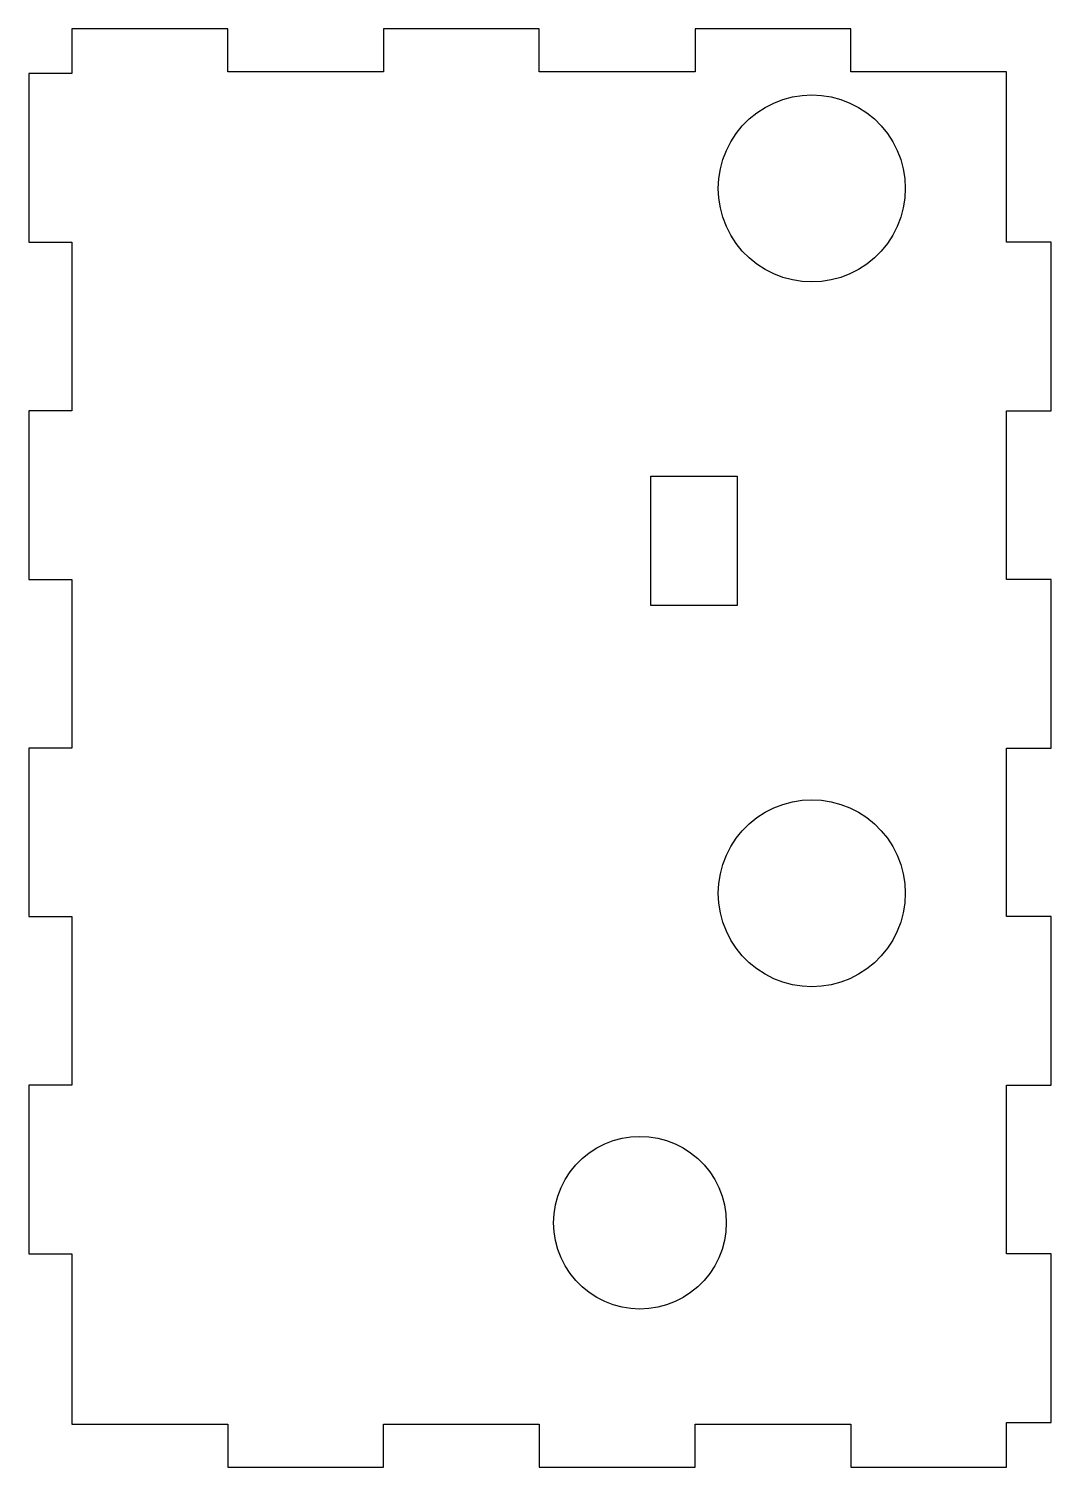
# Model space of a CAD drawing. Header units: metres. Extents: x -71 to 0, y 0 to 100.
import ezdxf

# ---------------------------------------------------------------- set-up
doc = ezdxf.new("R2010")
doc.units = ezdxf.units.M

msp = doc.modelspace()

# ---------------------------------------------------------------- linework, layer by layer
for p, q in [((-57.1667, 100), (-68, 100)), ((-68, 100), (-68, 96.9)), ((-57.1667, 97), (-57.1667, 100)), ((-35.5, 100), (-46.3333, 100)), ((-46.3333, 100), (-46.3333, 97)), ((-35.5, 97), (-35.5, 100)), ((-13.8333, 100), (-24.6667, 100)), ((-24.6667, 100), (-24.6667, 97)), ((-13.8333, 97), (-13.8333, 100)), ((-46.3333, 97), (-57.1667, 97)), ((-24.6667, 97), (-35.5, 97)), ((-3, 97), (-13.8333, 97)), ((-3, 85.175), (-3, 97)), ((-68, 96.9), (-71, 96.9)), ((-71, 96.9), (-71, 85.175)), ((-19.1938, 94.838), (-18.5586, 95.0819)), ((-18.5586, 95.0819), (-17.9014, 95.2579)), ((-17.9014, 95.2579), (-17.2294, 95.3644)), ((-17.2294, 95.3644), (-16.55, 95.4)), ((-16.55, 95.4), (-15.8706, 95.3644)), ((-15.8706, 95.3644), (-15.1986, 95.2579)), ((-15.1986, 95.2579), (-14.5414, 95.0819)), ((-14.5414, 95.0819), (-13.9062, 94.838)), ((-20.8993, 93.7304), (-20.3706, 94.1586)), ((-20.3706, 94.1586), (-19.8, 94.5292)), ((-19.8, 94.5292), (-19.1938, 94.838)), ((-13.9062, 94.838), (-13.3, 94.5292)), ((-13.3, 94.5292), (-12.7294, 94.1586)), ((-12.7294, 94.1586), (-12.2006, 93.7304)), ((-21.8086, 92.7206), (-21.3804, 93.2493)), ((-21.3804, 93.2493), (-20.8993, 93.7304)), ((-12.2006, 93.7304), (-11.7195, 93.2493)), ((-11.7195, 93.2493), (-11.2914, 92.7206)), ((-22.488, 91.5438), (-22.1792, 92.15)), ((-22.1792, 92.15), (-21.8086, 92.7206)), ((-11.2914, 92.7206), (-10.9208, 92.15)), ((-10.9208, 92.15), (-10.612, 91.5438)), ((-22.7319, 90.9086), (-22.488, 91.5438)), ((-10.612, 91.5438), (-10.3681, 90.9086)), ((-23.0144, 89.5794), (-22.908, 90.2514)), ((-22.908, 90.2514), (-22.7319, 90.9086)), ((-10.3681, 90.9086), (-10.192, 90.2514)), ((-10.192, 90.2514), (-10.0856, 89.5794)), ((-23.05, 88.9), (-23.0144, 89.5794)), ((-10.0856, 89.5794), (-10.05, 88.9)), ((-23.0144, 88.2206), (-23.05, 88.9)), ((-22.908, 87.5486), (-23.0144, 88.2206)), ((-10.0856, 88.2206), (-10.192, 87.5486)), ((-10.05, 88.9), (-10.0856, 88.2206)), ((-22.7319, 86.8914), (-22.908, 87.5486)), ((-10.192, 87.5486), (-10.3681, 86.8914)), ((-22.488, 86.2562), (-22.7319, 86.8914)), ((-22.1792, 85.65), (-22.488, 86.2562)), ((-10.612, 86.2562), (-10.9208, 85.65)), ((-10.3681, 86.8914), (-10.612, 86.2562)), ((-71, 85.175), (-68, 85.175)), ((-68, 85.175), (-68, 73.45)), ((-21.8086, 85.0794), (-22.1792, 85.65)), ((-21.3804, 84.5506), (-21.8086, 85.0794)), ((-11.2914, 85.0794), (-11.7195, 84.5506)), ((-10.9208, 85.65), (-11.2914, 85.0794)), ((0.09999, 85.175), (-3, 85.175)), ((0.09999, 73.45), (0.09999, 85.175)), ((-20.8993, 84.0695), (-21.3804, 84.5506)), ((-20.3706, 83.6414), (-20.8993, 84.0695)), ((-12.2006, 84.0695), (-12.7294, 83.6414)), ((-11.7195, 84.5506), (-12.2006, 84.0695)), ((-19.8, 83.2708), (-20.3706, 83.6414)), ((-19.1938, 82.9619), (-19.8, 83.2708)), ((-13.3, 83.2708), (-13.9062, 82.9619)), ((-12.7294, 83.6414), (-13.3, 83.2708)), ((-18.5586, 82.7181), (-19.1938, 82.9619)), ((-17.9014, 82.542), (-18.5586, 82.7181)), ((-17.2294, 82.4356), (-17.9014, 82.542)), ((-16.55, 82.4), (-17.2294, 82.4356)), ((-15.8706, 82.4356), (-16.55, 82.4)), ((-15.1986, 82.542), (-15.8706, 82.4356)), ((-14.5414, 82.7181), (-15.1986, 82.542)), ((-13.9062, 82.9619), (-14.5414, 82.7181)), ((-68, 73.45), (-71, 73.45)), ((-71, 73.45), (-71, 61.725)), ((-3, 61.725), (-3, 73.45)), ((-3, 73.45), (0.09999, 73.45)), ((-27.75, 59.9), (-27.75, 68.9)), ((-27.75, 68.9), (-21.75, 68.9)), ((-21.75, 68.9), (-21.75, 59.9)), ((-71, 61.725), (-68, 61.725)), ((-68, 61.725), (-68, 50)), ((0.09999, 61.725), (-3, 61.725)), ((0.09999, 50), (0.09999, 61.725)), ((-21.75, 59.9), (-27.75, 59.9)), ((-68, 50), (-71, 50)), ((-71, 50), (-71, 38.275)), ((-3, 38.275), (-3, 50)), ((-3, 50), (0.09999, 50)), ((-19.1938, 45.838), (-18.5586, 46.0819)), ((-18.5586, 46.0819), (-17.9014, 46.2579)), ((-17.9014, 46.2579), (-17.2294, 46.3644)), ((-17.2294, 46.3644), (-16.55, 46.4)), ((-16.55, 46.4), (-15.8706, 46.3644)), ((-15.8706, 46.3644), (-15.1986, 46.2579)), ((-15.1986, 46.2579), (-14.5414, 46.0819)), ((-14.5414, 46.0819), (-13.9062, 45.838)), ((-20.8993, 44.7304), (-20.3706, 45.1586)), ((-20.3706, 45.1586), (-19.8, 45.5292)), ((-19.8, 45.5292), (-19.1938, 45.838)), ((-13.9062, 45.838), (-13.3, 45.5292)), ((-13.3, 45.5292), (-12.7294, 45.1586)), ((-12.7294, 45.1586), (-12.2006, 44.7304)), ((-21.8086, 43.7206), (-21.3804, 44.2493)), ((-21.3804, 44.2493), (-20.8993, 44.7304)), ((-12.2006, 44.7304), (-11.7195, 44.2493)), ((-11.7195, 44.2493), (-11.2914, 43.7206)), ((-22.488, 42.5438), (-22.1792, 43.15)), ((-22.1792, 43.15), (-21.8086, 43.7206)), ((-11.2914, 43.7206), (-10.9208, 43.15)), ((-10.9208, 43.15), (-10.612, 42.5438)), ((-22.7319, 41.9086), (-22.488, 42.5438)), ((-10.612, 42.5438), (-10.3681, 41.9086)), ((-23.0144, 40.5794), (-22.908, 41.2514)), ((-22.908, 41.2514), (-22.7319, 41.9086)), ((-10.3681, 41.9086), (-10.192, 41.2514)), ((-10.192, 41.2514), (-10.0856, 40.5794)), ((-23.05, 39.9), (-23.0144, 40.5794)), ((-10.0856, 40.5794), (-10.05, 39.9)), ((-23.0144, 39.2206), (-23.05, 39.9)), ((-22.908, 38.5486), (-23.0144, 39.2206)), ((-10.0856, 39.2206), (-10.192, 38.5486)), ((-10.05, 39.9), (-10.0856, 39.2206)), ((-71, 38.275), (-68, 38.275)), ((-68, 38.275), (-68, 26.55)), ((-22.7319, 37.8914), (-22.908, 38.5486)), ((-10.192, 38.5486), (-10.3681, 37.8914)), ((0.09999, 38.275), (-3, 38.275)), ((0.09999, 26.55), (0.09999, 38.275)), ((-22.488, 37.2562), (-22.7319, 37.8914)), ((-22.1792, 36.65), (-22.488, 37.2562)), ((-10.612, 37.2562), (-10.9208, 36.65)), ((-10.3681, 37.8914), (-10.612, 37.2562)), ((-21.8086, 36.0794), (-22.1792, 36.65)), ((-21.3804, 35.5506), (-21.8086, 36.0794)), ((-11.2914, 36.0794), (-11.7195, 35.5506)), ((-10.9208, 36.65), (-11.2914, 36.0794)), ((-20.8993, 35.0695), (-21.3804, 35.5506)), ((-20.3706, 34.6414), (-20.8993, 35.0695)), ((-12.2006, 35.0695), (-12.7294, 34.6414)), ((-11.7195, 35.5506), (-12.2006, 35.0695)), ((-19.8, 34.2708), (-20.3706, 34.6414)), ((-19.1938, 33.9619), (-19.8, 34.2708)), ((-13.3, 34.2708), (-13.9062, 33.9619)), ((-12.7294, 34.6414), (-13.3, 34.2708)), ((-18.5586, 33.7181), (-19.1938, 33.9619)), ((-17.9014, 33.542), (-18.5586, 33.7181)), ((-17.2294, 33.4356), (-17.9014, 33.542)), ((-16.55, 33.4), (-17.2294, 33.4356)), ((-15.8706, 33.4356), (-16.55, 33.4)), ((-15.1986, 33.542), (-15.8706, 33.4356)), ((-14.5414, 33.7181), (-15.1986, 33.542)), ((-13.9062, 33.9619), (-14.5414, 33.7181)), ((-68, 26.55), (-71, 26.55)), ((-71, 26.55), (-71, 14.825)), ((-3, 14.825), (-3, 26.55)), ((-3, 26.55), (0.09999, 26.55)), ((-29.1272, 22.9671), (-28.5, 23)), ((-28.5, 23), (-27.8728, 22.9671)), ((-32.0267, 21.8541), (-31.5, 22.1962)), ((-31.5, 22.1962), (-30.9404, 22.4813)), ((-30.9404, 22.4813), (-30.3541, 22.7063)), ((-30.3541, 22.7063), (-29.7475, 22.8689)), ((-29.7475, 22.8689), (-29.1272, 22.9671)), ((-27.8728, 22.9671), (-27.2525, 22.8689)), ((-27.2525, 22.8689), (-26.6459, 22.7063)), ((-26.6459, 22.7063), (-26.0596, 22.4813)), ((-26.0596, 22.4813), (-25.5, 22.1962)), ((-25.5, 22.1962), (-24.9733, 21.8541)), ((-33.3541, 20.5267), (-32.9589, 21.0148)), ((-32.9589, 21.0148), (-32.5148, 21.4589)), ((-32.5148, 21.4589), (-32.0267, 21.8541)), ((-24.9733, 21.8541), (-24.4852, 21.4589)), ((-24.4852, 21.4589), (-24.0411, 21.0148)), ((-24.0411, 21.0148), (-23.6459, 20.5267)), ((-33.9813, 19.4404), (-33.6962, 20)), ((-33.6962, 20), (-33.3541, 20.5267)), ((-23.6459, 20.5267), (-23.3038, 20)), ((-23.3038, 20), (-23.0187, 19.4404)), ((-34.2063, 18.8541), (-33.9813, 19.4404)), ((-23.0187, 19.4404), (-22.7937, 18.8541)), ((-34.4671, 17.6272), (-34.3689, 18.2475)), ((-34.3689, 18.2475), (-34.2063, 18.8541)), ((-22.7937, 18.8541), (-22.6311, 18.2475)), ((-22.6311, 18.2475), (-22.5329, 17.6272)), ((-34.5, 17), (-34.4671, 17.6272)), ((-34.4671, 16.3728), (-34.5, 17)), ((-22.5329, 17.6272), (-22.5, 17)), ((-22.5, 17), (-22.5329, 16.3728)), ((-34.3689, 15.7525), (-34.4671, 16.3728)), ((-22.5329, 16.3728), (-22.6311, 15.7525)), ((-34.2063, 15.1459), (-34.3689, 15.7525)), ((-33.9813, 14.5596), (-34.2063, 15.1459)), ((-22.7937, 15.1459), (-23.0187, 14.5596)), ((-22.6311, 15.7525), (-22.7937, 15.1459)), ((-71, 14.825), (-68, 14.825)), ((-68, 14.825), (-68, 3)), ((-33.6962, 14), (-33.9813, 14.5596)), ((-33.3541, 13.4733), (-33.6962, 14)), ((-23.3038, 14), (-23.6459, 13.4733)), ((-23.0187, 14.5596), (-23.3038, 14)), ((0.09999, 14.825), (-3, 14.825)), ((0.09999, 3.09999), (0.09999, 14.825)), ((-32.9589, 12.9852), (-33.3541, 13.4733)), ((-23.6459, 13.4733), (-24.0411, 12.9852)), ((-32.5148, 12.5411), (-32.9589, 12.9852)), ((-32.0267, 12.1459), (-32.5148, 12.5411)), ((-31.5, 11.8038), (-32.0267, 12.1459)), ((-24.9733, 12.1459), (-25.5, 11.8038)), ((-24.4852, 12.5411), (-24.9733, 12.1459)), ((-24.0411, 12.9852), (-24.4852, 12.5411)), ((-30.9404, 11.5187), (-31.5, 11.8038)), ((-30.3541, 11.2937), (-30.9404, 11.5187)), ((-29.7475, 11.1311), (-30.3541, 11.2937)), ((-29.1272, 11.0329), (-29.7475, 11.1311)), ((-28.5, 11), (-29.1272, 11.0329)), ((-27.8728, 11.0329), (-28.5, 11)), ((-27.2525, 11.1311), (-27.8728, 11.0329)), ((-26.6459, 11.2937), (-27.2525, 11.1311)), ((-26.0596, 11.5187), (-26.6459, 11.2937)), ((-25.5, 11.8038), (-26.0596, 11.5187)), ((-68, 3), (-57.1667, 3)), ((-57.1667, 3), (-57.1667, 0)), ((-46.3333, 3), (-35.5, 3)), ((-46.3333, 0), (-46.3333, 3)), ((-35.5, 3), (-35.5, 0)), ((-24.6667, 0), (-24.6667, 3)), ((-24.6667, 3), (-13.8333, 3)), ((-13.8333, 3), (-13.8333, 0)), ((-3, 0), (-3, 3.09999)), ((-3, 3.09999), (0.09999, 3.09999)), ((-57.1667, 0), (-46.3333, 0)), ((-35.5, 0), (-24.6667, 0)), ((-13.8333, 0), (-3, 0))]:
    msp.add_line(p, q)

doc.saveas('drawing.dxf')
